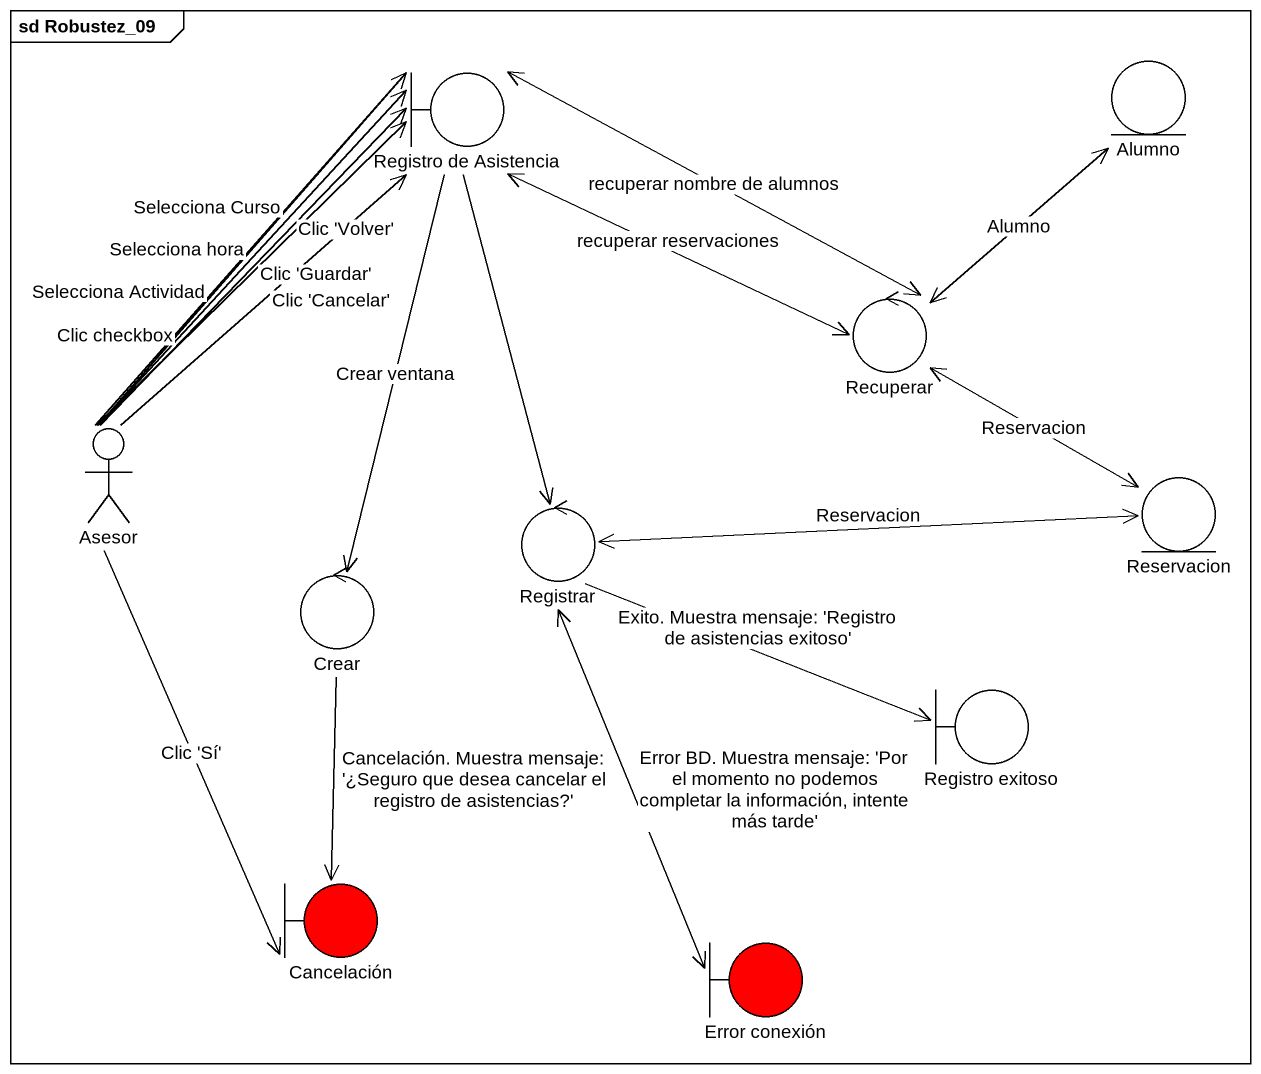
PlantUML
@startuml
mainframe sd Robustez_09
boundary "Registro de Asistencia" as Registro_de_Asistencia
entity Alumno
control Recuperar
actor Asesor
entity Reservacion
control Registrar
control Crear
boundary "Registro exitoso" as Registro_exitoso
boundary Cancelación #FF0000
boundary "Error conexión" as Error_conexión #FF0000
Registro_de_Asistencia <-right-> Recuperar : recuperar reservaciones
Registro_de_Asistencia <-right-> Recuperar : recuperar nombre de alumnos
Registro_de_Asistencia --> Registrar
Registro_de_Asistencia --> Crear : Crear ventana
Recuperar <-up-> Alumno : Alumno
Recuperar <--> Reservacion : Reservacion
Asesor -up-> Registro_de_Asistencia : Selecciona hora
Asesor -up-> Registro_de_Asistencia : Selecciona Actividad
Asesor -up-> Registro_de_Asistencia : Selecciona Curso
Asesor -up-> Registro_de_Asistencia : Clic checkbox
Asesor -up-> Registro_de_Asistencia : Clic 'Guardar'
Asesor -up-> Registro_de_Asistencia : Clic 'Volver'
Asesor -up-> Registro_de_Asistencia : Clic 'Cancelar'
Asesor --> Cancelación : Clic 'Sí'
Registrar <-right-> Reservacion : Reservacion
Registrar -right-> Registro_exitoso : Exito. Muestra mensaje: 'Registro de asistencias exitoso'
Registrar <--> Error_conexión : Error BD. Muestra mensaje: 'Por el momento no podemos completar la información, intente más tarde'
Crear --> Cancelación : Cancelación. Muestra mensaje: '¿Seguro que desea cancelar el registro de asistencias?'
@enduml
